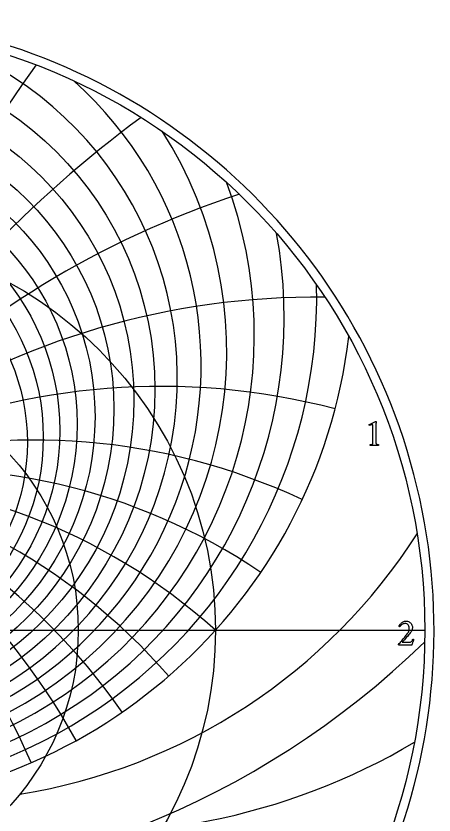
# Model space of a CAD drawing. Header units: millimetres. Extents: x -96 to 96, y -96 to 98.
# Drawn here: x 30.8 to 95.9, y -28.8 to 95.9 of the extents above; entities that cross this region are included whole.
import ezdxf

# ---------------------------------------------------------------- set-up
doc = ezdxf.new("R2010")
doc.units = ezdxf.units.MM
for name, color, linetype in [('CUT_OUTER', 1, 'Continuous'), ('ENGRAVE', 7, 'Continuous'), ('ENGRAVE_FINE', 8, 'Continuous'), ('TEXT', 5, 'Continuous')]:
    doc.layers.add(name, color=color, linetype=linetype)

msp = doc.modelspace()

# ---------------------------------------------------------------- linework, layer by layer
at = {"layer": 'CUT_OUTER'}
msp.add_arc((-0.0002, -0.0002), 95.9249, 159.960768, 87.804282, dxfattribs=at)
at = {"layer": 'ENGRAVE'}
msp.add_lwpolyline([(-94.5, 0), (94.5, 0)], dxfattribs=at)
for centre, radius in [((0, 0), 94.5), ((0, 33.2958), 43.0933), ((0, 0), 61.8587), ((0, 0), 40.492)]:
    msp.add_circle(centre, radius, dxfattribs=at)
for centre, radius, start, end in [((0, 41.3104), 59.6338, 131.894956, 48.105044), ((0, 55.6978), 83.2391, 186.817711, 353.182289), ((0, -68.701), 92.4464, 48, 132), ((0, -68.701), 92.4464, 48, 132), ((17.0713, 63.7108), 90.4267, 279.11316, 327.448718), ((40.7819, 70.6363), 102.3677, 261.916005, 300.584452)]:
    msp.add_arc(centre, radius, start, end, dxfattribs=at)
at = {"layer": 'ENGRAVE_FINE'}
for centre, radius in [((0, 37.577), 52.428), ((0, 35.9964), 49.1448), ((0, 34.5755), 46.0403), ((0, 32.1417), 40.2855), ((0, 31.0997), 37.6013), ((0, 30.1585), 35.0269), ((0, 29.3084), 32.5503)]:
    msp.add_circle(centre, radius, dxfattribs=at)
for centre, radius, start, end in [((0, 39.3395), 55.9145, 104.652903, 75.347097), ((253.9943, -68.701), 270.2951, 144.51357, 171.022308), ((253.9943, -68.701), 270.2951, 144.51357, 171.022308), ((160.1218, -68.701), 184.8928, 126.451211, 166.393686), ((160.1218, -68.701), 184.8928, 126.451211, 166.393686), ((0, 43.5217), 63.6208, 147.339419, 32.660581), ((0, 46.0121), 67.9174, 159.38698, 20.61302), ((110.1733, -68.701), 143.821, 108.06014, 161.590472), ((110.1733, -68.701), 143.821, 108.06014, 161.590472), ((0, 48.8296), 72.5749, 169.605342, 10.394658), ((0, 52.0334), 77.6561, 178.636426, 1.363574), ((-77.5717, -68.701), 120.6802, 23.457516, 90.642678), ((-77.5717, -68.701), 120.6802, 23.457516, 90.642678), ((77.5717, -68.701), 120.6802, 89.357322, 156.542484), ((77.5717, -68.701), 120.6802, 89.357322, 156.542484), ((-53.3739, -68.701), 106.7479, 28.831877, 104.724148), ((-53.3739, -68.701), 106.7479, 28.831877, 104.724148), ((53.3739, -68.701), 106.7479, 75.275852, 151.168123), ((53.3739, -68.701), 106.7479, 75.275852, 151.168123), ((-33.6477, -68.701), 98.3794, 34.629994, 115.099318), ((-33.6477, -68.701), 98.3794, 34.629994, 115.099318), ((33.6477, -68.701), 98.3794, 64.900682, 145.370006), ((33.6477, -68.701), 98.3794, 64.900682, 145.370006), ((-16.3008, -68.701), 93.8725, 40.970494, 124.098899), ((-16.3008, -68.701), 93.8725, 40.970494, 124.098899), ((16.3008, -68.701), 93.8725, 55.901101, 139.029506), ((16.3008, -68.701), 93.8725, 55.901101, 139.029506), ((0, 95.3441), 135.5157, 225.796451, 314.203549)]:
    msp.add_arc(centre, radius, start, end, dxfattribs=at)
at = {"layer": 'TEXT'}
for points in [[(86.4096, 29.5123), (86.4096, 31.867), (86.4079, 31.9248), (86.4029, 31.9728), (86.3945, 32.0112), (86.3828, 32.0399), (86.367, 32.0608), (86.3463, 32.0757), (86.3208, 32.0846), (86.2904, 32.0876), (86.2531, 32.0848), (86.2069, 32.0764), (86.1518, 32.0625), (86.0877, 32.0429), (86.0233, 32.0215), (85.967, 32.0019), (85.9189, 31.9842), (85.8791, 31.9684), (85.8556, 31.9904), (85.8388, 32.0146), (85.8288, 32.041), (85.8254, 32.0697), (85.8254, 32.0701), (85.8254, 32.0712), (85.8254, 32.0731), (85.8254, 32.0757), (85.8262, 32.0865), (85.8284, 32.0951), (85.8321, 32.1014), (85.8373, 32.1055), (85.956, 32.1593), (86.0736, 32.2135), (86.19, 32.2681), (86.3053, 32.3231), (86.4152, 32.3758), (86.5154, 32.4237), (86.606, 32.4667), (86.6868, 32.5049), (86.7537, 32.5362), (86.8023, 32.5585), (86.8327, 32.572), (86.8448, 32.5764), (86.8567, 32.5764), (86.8705, 32.5742), (86.8821, 32.5675), (86.8914, 32.5563), (86.8984, 32.5407), (86.904, 32.5235), (86.9089, 32.5079), (86.913, 32.4937), (86.9163, 32.481), (86.9148, 32.4719), (86.9104, 32.4445), (86.9029, 32.3989), (86.8925, 32.335), (86.8821, 32.2543), (86.8746, 32.1584), (86.8701, 32.0472), (86.8686, 31.9207), (86.8686, 29.5123), (86.8688, 29.4479), (86.8694, 29.3856), (86.8703, 29.3257), (86.8716, 29.2679), (86.8744, 29.2139), (86.8798, 29.1651), (86.8878, 29.1215), (86.8984, 29.0831), (86.9085, 29.0686), (86.9268, 29.0548), (86.9532, 29.0418), (86.9879, 29.0295), (87.0272, 29.0185), (87.0676, 29.0093), (87.1091, 29.0021), (87.1518, 28.9967), (87.1919, 28.9928), (87.2256, 28.99), (87.253, 28.9883), (87.274, 28.9877), (87.282, 28.9736), (87.2882, 28.9549), (87.2925, 28.9318), (87.2949, 28.9043), (87.2947, 28.8767), (87.2911, 28.8536), (87.2843, 28.835), (87.274, 28.8208), (87.1865, 28.8266), (87.1026, 28.832), (87.0225, 28.837), (86.9461, 28.8417), (86.8701, 28.8456), (86.7911, 28.8484), (86.7092, 28.8501), (86.6242, 28.8506), (86.5426, 28.8501), (86.4648, 28.8484), (86.3906, 28.8456), (86.3202, 28.8417), (86.249, 28.837), (86.1727, 28.832), (86.0911, 28.8266), (86.0043, 28.8208), (85.994, 28.835), (85.9871, 28.8536), (85.9836, 28.8767), (85.9834, 28.9043), (85.9858, 28.9318), (85.9901, 28.9549), (85.9962, 28.9736), (86.0043, 28.9877), (86.0253, 28.9883), (86.0527, 28.99), (86.0864, 28.9928), (86.1265, 28.9967), (86.1691, 29.0021), (86.2107, 29.0093), (86.2511, 29.0185), (86.2904, 29.0295), (86.3247, 29.0418), (86.35, 29.0548), (86.3664, 29.0686), (86.3739, 29.0831), (86.3847, 29.1215), (86.3932, 29.1651), (86.3996, 29.2139), (86.4037, 29.2679), (86.4063, 29.3257), (86.4081, 29.3856), (86.4093, 29.4479), (86.4096, 29.5123)], [(92.7833, -1.4358), (92.7531, -1.5097), (92.7222, -1.5885), (92.6905, -1.6722), (92.6581, -1.7607), (92.626, -1.8499), (92.5955, -1.9358), (92.5664, -2.0183), (92.5388, -2.0975), (92.5143, -2.1686), (92.4941, -2.2271), (92.4785, -2.273), (92.4673, -2.3061), (90.4524, -2.3061), (90.4433, -2.2992), (90.4338, -2.2905), (90.4239, -2.2798), (90.4136, -2.2674), (90.4045, -2.2545), (90.398, -2.2428), (90.3941, -2.2322), (90.3928, -2.2227), (90.5157, -2.0841), (90.6402, -1.9425), (90.7661, -1.7979), (90.8935, -1.6504), (91.0202, -1.5017), (91.1439, -1.3538), (91.2646, -1.2066), (91.3824, -1.0602), (91.4945, -0.9171), (91.5985, -0.78), (91.6942, -0.6489), (91.7818, -0.5237), (91.8632, -0.3966), (91.9286, -0.2778), (91.9779, -0.1671), (92.0113, -0.0647), (92.0334, 0.0348), (92.0493, 0.1365), (92.0588, 0.2405), (92.0619, 0.3467), (92.0506, 0.4897), (92.0165, 0.6209), (91.9597, 0.7401), (91.8801, 0.8474), (91.7831, 0.9361), (91.6737, 0.9994), (91.5521, 1.0374), (91.4181, 1.0501), (91.3056, 1.0438), (91.2005, 1.0248), (91.1029, 0.9931), (91.0128, 0.9488), (90.9304, 0.897), (90.8563, 0.8429), (90.7903, 0.7867), (90.7326, 0.7282), (90.6834, 0.6723), (90.6432, 0.6239), (90.6119, 0.5829), (90.5895, 0.5493), (90.5714, 0.5518), (90.553, 0.559), (90.5342, 0.5711), (90.515, 0.5881), (90.498, 0.6062), (90.4859, 0.6216), (90.4787, 0.6345), (90.4762, 0.6447), (90.4891, 0.6762), (90.5098, 0.717), (90.5383, 0.7671), (90.5746, 0.8265), (90.6188, 0.8914), (90.6707, 0.9577), (90.7305, 1.0255), (90.7982, 1.0948), (90.8725, 1.1622), (90.9524, 1.2245), (91.0379, 1.2815), (91.129, 1.3333), (91.2257, 1.3763), (91.328, 1.407), (91.4358, 1.4255), (91.5493, 1.4316), (91.6862, 1.4229), (91.8168, 1.3966), (91.941, 1.3528), (92.059, 1.2915), (92.1678, 1.2165), (92.2646, 1.1313), (92.3496, 1.0361), (92.4226, 0.9309), (92.4813, 0.8187), (92.5232, 0.7028), (92.5483, 0.5832), (92.5567, 0.4599), (92.5511, 0.3366), (92.5344, 0.217), (92.5064, 0.1011), (92.4673, -0.011), (92.4185, -0.1194), (92.3615, -0.2241), (92.2963, -0.3251), (92.2229, -0.4223), (92.1188, -0.5496), (92.009, -0.6809), (91.8937, -0.8163), (91.7728, -0.9559), (91.6508, -1.0952), (91.5321, -1.2301), (91.4168, -1.3605), (91.3049, -1.4864), (91.2002, -1.604), (91.1066, -1.7092), (91.0243, -1.8022), (90.9531, -1.8829), (92.1096, -1.8829), (92.1922, -1.876), (92.2669, -1.8553), (92.3337, -1.8208), (92.3928, -1.7726), (92.447, -1.7102), (92.4994, -1.6332), (92.5498, -1.5418), (92.5985, -1.4358), (92.607, -1.4201), (92.6208, -1.4089), (92.6398, -1.4022), (92.664, -1.4), (92.6745, -1.4007), (92.6879, -1.403), (92.7043, -1.4067), (92.7236, -1.4119), (92.743, -1.4179), (92.7594, -1.4238), (92.7728, -1.4298), (92.7833, -1.4358)]]:
    msp.add_lwpolyline(points, close=True, dxfattribs=at)

doc.saveas('drawing.dxf')
